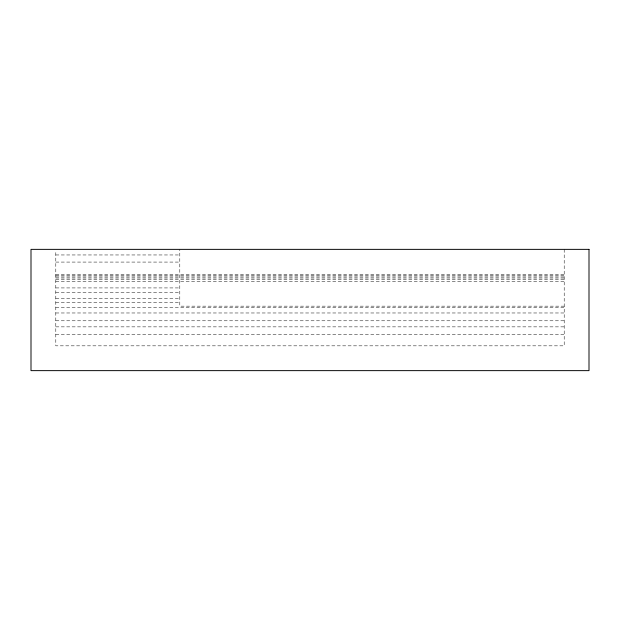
<?xml version="1.0" encoding="UTF-8"?>
<svg xmlns="http://www.w3.org/2000/svg" width="620" height="620" viewBox="0 0 620 620"><rect width="100%" height="100%" fill="white"/><g stroke="black" fill="none" stroke-linecap="round" stroke-linejoin="round"><path stroke-width="0.46" stroke-dasharray="3.1 2.33" d="M55.8 254.96L179.8 254.96M55.8 262.074L179.8 262.074M55.8 274.559L564.2 274.559M55.8 275.567L564.2 275.567M55.8 276.946L564.2 276.946M55.8 278.016L564.2 278.016M55.8 279.372L564.2 279.372M55.8 281.364L564.2 281.364M55.8 287.928L179.8 287.928M55.8 292.764L179.8 292.764M55.8 298.468L179.8 298.468M55.8 302.684L179.8 302.684M564.2 306.156L179.8 306.156L179.8 249.364M55.8 307.272L564.2 307.272M55.8 312.976L564.2 312.976M55.8 320.788L564.2 320.788M55.8 326.864L564.2 326.864M55.8 334.552L564.2 334.552M564.2 249.364L564.2 345.836L55.8 345.836L55.8 250.271"/><path stroke-width="0.93" d="M589 249.364L31 249.364L31 370.636L589 370.636L589 249.364"/></g></svg>
